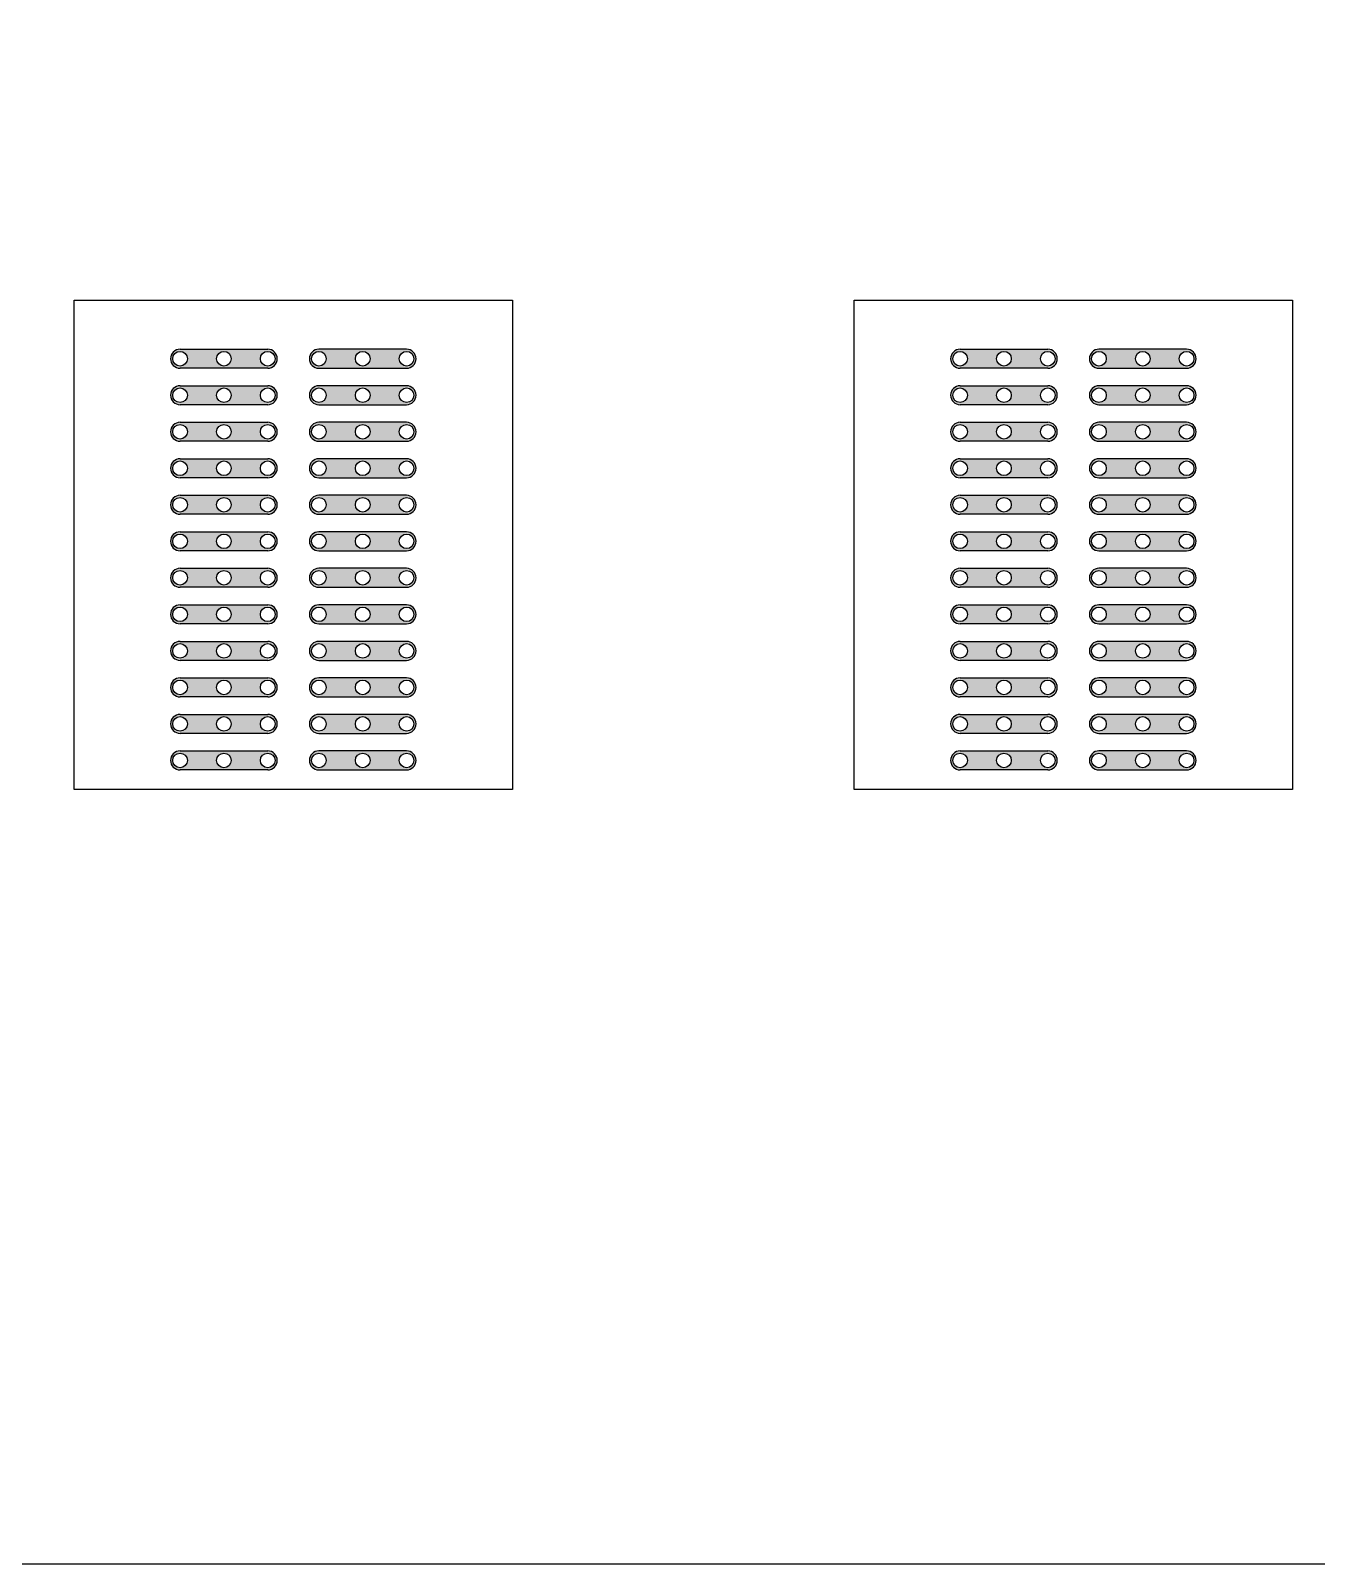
# Model space of a CAD drawing. Header units: millimetres. Extents: x -212 to 952, y -78 to 872.
# Drawn here: x -77 to 10.9, y 662.3 to 767.3 of the extents above; entities that cross this region are included whole.
import ezdxf

# ---------------------------------------------------------------- set-up
doc = ezdxf.new("R2010")
doc.units = ezdxf.units.MM
doc.layers.add('PCB_2', color=6, linetype='Continuous', lineweight=25)

msp = doc.modelspace()

# ---------------------------------------------------------------- hatches: boundary and pattern name
at = {"layer": 'PCB_2'}
h = msp.add_hatch(color=256, dxfattribs=at)
h.set_gradient(color1=(255, 0, 0), color2=(255, 0, 0))
edge = h.paths.add_edge_path()
edge.add_arc((-66.811, 744.831), 0.5, 0, 360)
edge = h.paths.add_edge_path()
edge.add_arc((-63.811, 744.831), 0.5, 0, 360)
edge = h.paths.add_edge_path()
edge.add_arc((-60.811, 744.831), 0.5, 0, 360)
edge = h.paths.add_edge_path()
edge.add_line((-60.811, 744.181), (-66.811, 744.181))
edge.add_arc((-66.811, 744.831), 0.65, 90, 270, ccw=False)
edge.add_line((-66.811, 745.481), (-60.811, 745.481))
edge.add_arc((-60.811, 744.831), 0.65, -90, 90, ccw=False)
h = msp.add_hatch(color=256, dxfattribs=at)
h.set_gradient(color1=(255, 0, 0), color2=(255, 0, 0))
edge = h.paths.add_edge_path()
edge.add_arc((-51.311, 744.831), 0.5, 0, 360)
edge = h.paths.add_edge_path()
edge.add_arc((-54.311, 744.831), 0.5, 0, 360)
edge = h.paths.add_edge_path()
edge.add_arc((-57.311, 744.831), 0.5, 0, 360)
edge = h.paths.add_edge_path()
edge.add_line((-57.311, 744.181), (-51.311, 744.181))
edge.add_arc((-51.311, 744.831), 0.65, 270, 450)
edge.add_line((-51.311, 745.481), (-57.311, 745.481))
edge.add_arc((-57.311, 744.831), 0.65, 90, 270)
h = msp.add_hatch(color=256, dxfattribs=at)
h.set_gradient(color1=(255, 0, 0), color2=(255, 0, 0))
edge = h.paths.add_edge_path()
edge.add_arc((-13.43, 744.831), 0.5, 0, 360)
edge = h.paths.add_edge_path()
edge.add_arc((-10.43, 744.831), 0.5, 0, 360)
edge = h.paths.add_edge_path()
edge.add_arc((-7.43, 744.831), 0.5, 0, 360)
edge = h.paths.add_edge_path()
edge.add_line((-7.43, 744.181), (-13.43, 744.181))
edge.add_arc((-13.43, 744.831), 0.65, 90, 270, ccw=False)
edge.add_line((-13.43, 745.481), (-7.43, 745.481))
edge.add_arc((-7.43, 744.831), 0.65, -90, 90, ccw=False)
h = msp.add_hatch(color=256, dxfattribs=at)
h.set_gradient(color1=(255, 0, 0), color2=(255, 0, 0))
edge = h.paths.add_edge_path()
edge.add_arc((2.07, 744.831), 0.5, 0, 360)
edge = h.paths.add_edge_path()
edge.add_arc((-0.93, 744.831), 0.5, 0, 360)
edge = h.paths.add_edge_path()
edge.add_arc((-3.93, 744.831), 0.5, 0, 360)
edge = h.paths.add_edge_path()
edge.add_line((-3.93, 744.181), (2.07, 744.181))
edge.add_arc((2.07, 744.831), 0.65, 270, 450)
edge.add_line((2.07, 745.481), (-3.93, 745.481))
edge.add_arc((-3.93, 744.831), 0.65, 90, 270)
h = msp.add_hatch(color=256, dxfattribs=at)
h.set_gradient(color1=(255, 0, 0), color2=(255, 0, 0))
edge = h.paths.add_edge_path()
edge.add_arc((-66.811, 742.331), 0.5, 0, 360)
edge = h.paths.add_edge_path()
edge.add_arc((-63.811, 742.331), 0.5, 0, 360)
edge = h.paths.add_edge_path()
edge.add_arc((-60.811, 742.331), 0.5, 0, 360)
edge = h.paths.add_edge_path()
edge.add_line((-60.811, 741.681), (-66.811, 741.681))
edge.add_arc((-66.811, 742.331), 0.65, 90, 270, ccw=False)
edge.add_line((-66.811, 742.981), (-60.811, 742.981))
edge.add_arc((-60.811, 742.331), 0.65, -90, 90, ccw=False)
h = msp.add_hatch(color=256, dxfattribs=at)
h.set_gradient(color1=(255, 0, 0), color2=(255, 0, 0))
edge = h.paths.add_edge_path()
edge.add_arc((-51.311, 742.331), 0.5, 0, 360)
edge = h.paths.add_edge_path()
edge.add_arc((-54.311, 742.331), 0.5, 0, 360)
edge = h.paths.add_edge_path()
edge.add_arc((-57.311, 742.331), 0.5, 0, 360)
edge = h.paths.add_edge_path()
edge.add_line((-57.311, 741.681), (-51.311, 741.681))
edge.add_arc((-51.311, 742.331), 0.65, 270, 450)
edge.add_line((-51.311, 742.981), (-57.311, 742.981))
edge.add_arc((-57.311, 742.331), 0.65, 90, 270)
h = msp.add_hatch(color=256, dxfattribs=at)
h.set_gradient(color1=(255, 0, 0), color2=(255, 0, 0))
edge = h.paths.add_edge_path()
edge.add_arc((-13.43, 742.331), 0.5, 0, 360)
edge = h.paths.add_edge_path()
edge.add_arc((-10.43, 742.331), 0.5, 0, 360)
edge = h.paths.add_edge_path()
edge.add_arc((-7.43, 742.331), 0.5, 0, 360)
edge = h.paths.add_edge_path()
edge.add_line((-7.43, 741.681), (-13.43, 741.681))
edge.add_arc((-13.43, 742.331), 0.65, 90, 270, ccw=False)
edge.add_line((-13.43, 742.981), (-7.43, 742.981))
edge.add_arc((-7.43, 742.331), 0.65, -90, 90, ccw=False)
h = msp.add_hatch(color=256, dxfattribs=at)
h.set_gradient(color1=(255, 0, 0), color2=(255, 0, 0))
edge = h.paths.add_edge_path()
edge.add_arc((2.07, 742.331), 0.5, 0, 360)
edge = h.paths.add_edge_path()
edge.add_arc((-0.93, 742.331), 0.5, 0, 360)
edge = h.paths.add_edge_path()
edge.add_arc((-3.93, 742.331), 0.5, 0, 360)
edge = h.paths.add_edge_path()
edge.add_line((-3.93, 741.681), (2.07, 741.681))
edge.add_arc((2.07, 742.331), 0.65, 270, 450)
edge.add_line((2.07, 742.981), (-3.93, 742.981))
edge.add_arc((-3.93, 742.331), 0.65, 90, 270)
h = msp.add_hatch(color=256, dxfattribs=at)
h.set_gradient(color1=(255, 0, 0), color2=(255, 0, 0))
edge = h.paths.add_edge_path()
edge.add_arc((-66.811, 739.831), 0.5, 0, 360)
edge = h.paths.add_edge_path()
edge.add_arc((-63.811, 739.831), 0.5, 0, 360)
edge = h.paths.add_edge_path()
edge.add_arc((-60.811, 739.831), 0.5, 0, 360)
edge = h.paths.add_edge_path()
edge.add_line((-60.811, 739.181), (-66.811, 739.181))
edge.add_arc((-66.811, 739.831), 0.65, 90, 270, ccw=False)
edge.add_line((-66.811, 740.481), (-60.811, 740.481))
edge.add_arc((-60.811, 739.831), 0.65, -90, 90, ccw=False)
h = msp.add_hatch(color=256, dxfattribs=at)
h.set_gradient(color1=(255, 0, 0), color2=(255, 0, 0))
edge = h.paths.add_edge_path()
edge.add_arc((-51.311, 739.831), 0.5, 0, 360)
edge = h.paths.add_edge_path()
edge.add_arc((-54.311, 739.831), 0.5, 0, 360)
edge = h.paths.add_edge_path()
edge.add_arc((-57.311, 739.831), 0.5, 0, 360)
edge = h.paths.add_edge_path()
edge.add_line((-57.311, 739.181), (-51.311, 739.181))
edge.add_arc((-51.311, 739.831), 0.65, 270, 450)
edge.add_line((-51.311, 740.481), (-57.311, 740.481))
edge.add_arc((-57.311, 739.831), 0.65, 90, 270)
h = msp.add_hatch(color=256, dxfattribs=at)
h.set_gradient(color1=(255, 0, 0), color2=(255, 0, 0))
edge = h.paths.add_edge_path()
edge.add_arc((-13.43, 739.831), 0.5, 0, 360)
edge = h.paths.add_edge_path()
edge.add_arc((-10.43, 739.831), 0.5, 0, 360)
edge = h.paths.add_edge_path()
edge.add_arc((-7.43, 739.831), 0.5, 0, 360)
edge = h.paths.add_edge_path()
edge.add_line((-7.43, 739.181), (-13.43, 739.181))
edge.add_arc((-13.43, 739.831), 0.65, 90, 270, ccw=False)
edge.add_line((-13.43, 740.481), (-7.43, 740.481))
edge.add_arc((-7.43, 739.831), 0.65, -90, 90, ccw=False)
h = msp.add_hatch(color=256, dxfattribs=at)
h.set_gradient(color1=(255, 0, 0), color2=(255, 0, 0))
edge = h.paths.add_edge_path()
edge.add_arc((2.07, 739.831), 0.5, 0, 360)
edge = h.paths.add_edge_path()
edge.add_arc((-0.93, 739.831), 0.5, 0, 360)
edge = h.paths.add_edge_path()
edge.add_arc((-3.93, 739.831), 0.5, 0, 360)
edge = h.paths.add_edge_path()
edge.add_line((-3.93, 739.181), (2.07, 739.181))
edge.add_arc((2.07, 739.831), 0.65, 270, 450)
edge.add_line((2.07, 740.481), (-3.93, 740.481))
edge.add_arc((-3.93, 739.831), 0.65, 90, 270)
h = msp.add_hatch(color=256, dxfattribs=at)
h.set_gradient(color1=(255, 0, 0), color2=(255, 0, 0))
edge = h.paths.add_edge_path()
edge.add_arc((-66.811, 737.331), 0.5, 0, 360)
edge = h.paths.add_edge_path()
edge.add_arc((-63.811, 737.331), 0.5, 0, 360)
edge = h.paths.add_edge_path()
edge.add_arc((-60.811, 737.331), 0.5, 0, 360)
edge = h.paths.add_edge_path()
edge.add_line((-60.811, 736.681), (-66.811, 736.681))
edge.add_arc((-66.811, 737.331), 0.65, 90, 270, ccw=False)
edge.add_line((-66.811, 737.981), (-60.811, 737.981))
edge.add_arc((-60.811, 737.331), 0.65, -90, 90, ccw=False)
h = msp.add_hatch(color=256, dxfattribs=at)
h.set_gradient(color1=(255, 0, 0), color2=(255, 0, 0))
edge = h.paths.add_edge_path()
edge.add_arc((-51.311, 737.331), 0.5, 0, 360)
edge = h.paths.add_edge_path()
edge.add_arc((-54.311, 737.331), 0.5, 0, 360)
edge = h.paths.add_edge_path()
edge.add_arc((-57.311, 737.331), 0.5, 0, 360)
edge = h.paths.add_edge_path()
edge.add_line((-57.311, 736.681), (-51.311, 736.681))
edge.add_arc((-51.311, 737.331), 0.65, 270, 450)
edge.add_line((-51.311, 737.981), (-57.311, 737.981))
edge.add_arc((-57.311, 737.331), 0.65, 90, 270)
h = msp.add_hatch(color=256, dxfattribs=at)
h.set_gradient(color1=(255, 0, 0), color2=(255, 0, 0))
edge = h.paths.add_edge_path()
edge.add_arc((-13.43, 737.331), 0.5, 0, 360)
edge = h.paths.add_edge_path()
edge.add_arc((-10.43, 737.331), 0.5, 0, 360)
edge = h.paths.add_edge_path()
edge.add_arc((-7.43, 737.331), 0.5, 0, 360)
edge = h.paths.add_edge_path()
edge.add_line((-7.43, 736.681), (-13.43, 736.681))
edge.add_arc((-13.43, 737.331), 0.65, 90, 270, ccw=False)
edge.add_line((-13.43, 737.981), (-7.43, 737.981))
edge.add_arc((-7.43, 737.331), 0.65, -90, 90, ccw=False)
h = msp.add_hatch(color=256, dxfattribs=at)
h.set_gradient(color1=(255, 0, 0), color2=(255, 0, 0))
edge = h.paths.add_edge_path()
edge.add_arc((2.07, 737.331), 0.5, 0, 360)
edge = h.paths.add_edge_path()
edge.add_arc((-0.93, 737.331), 0.5, 0, 360)
edge = h.paths.add_edge_path()
edge.add_arc((-3.93, 737.331), 0.5, 0, 360)
edge = h.paths.add_edge_path()
edge.add_line((-3.93, 736.681), (2.07, 736.681))
edge.add_arc((2.07, 737.331), 0.65, 270, 450)
edge.add_line((2.07, 737.981), (-3.93, 737.981))
edge.add_arc((-3.93, 737.331), 0.65, 90, 270)
h = msp.add_hatch(color=256, dxfattribs=at)
h.set_gradient(color1=(255, 0, 0), color2=(255, 0, 0))
edge = h.paths.add_edge_path()
edge.add_arc((-66.811, 734.831), 0.5, 0, 360)
edge = h.paths.add_edge_path()
edge.add_arc((-63.811, 734.831), 0.5, 0, 360)
edge = h.paths.add_edge_path()
edge.add_arc((-60.811, 734.831), 0.5, 0, 360)
edge = h.paths.add_edge_path()
edge.add_line((-60.811, 734.181), (-66.811, 734.181))
edge.add_arc((-66.811, 734.831), 0.65, 90, 270, ccw=False)
edge.add_line((-66.811, 735.481), (-60.811, 735.481))
edge.add_arc((-60.811, 734.831), 0.65, -90, 90, ccw=False)
h = msp.add_hatch(color=256, dxfattribs=at)
h.set_gradient(color1=(255, 0, 0), color2=(255, 0, 0))
edge = h.paths.add_edge_path()
edge.add_arc((-51.311, 734.831), 0.5, 0, 360)
edge = h.paths.add_edge_path()
edge.add_arc((-54.311, 734.831), 0.5, 0, 360)
edge = h.paths.add_edge_path()
edge.add_arc((-57.311, 734.831), 0.5, 0, 360)
edge = h.paths.add_edge_path()
edge.add_line((-57.311, 734.181), (-51.311, 734.181))
edge.add_arc((-51.311, 734.831), 0.65, 270, 450)
edge.add_line((-51.311, 735.481), (-57.311, 735.481))
edge.add_arc((-57.311, 734.831), 0.65, 90, 270)
h = msp.add_hatch(color=256, dxfattribs=at)
h.set_gradient(color1=(255, 0, 0), color2=(255, 0, 0))
edge = h.paths.add_edge_path()
edge.add_arc((-13.43, 734.831), 0.5, 0, 360)
edge = h.paths.add_edge_path()
edge.add_arc((-10.43, 734.831), 0.5, 0, 360)
edge = h.paths.add_edge_path()
edge.add_arc((-7.43, 734.831), 0.5, 0, 360)
edge = h.paths.add_edge_path()
edge.add_line((-7.43, 734.181), (-13.43, 734.181))
edge.add_arc((-13.43, 734.831), 0.65, 90, 270, ccw=False)
edge.add_line((-13.43, 735.481), (-7.43, 735.481))
edge.add_arc((-7.43, 734.831), 0.65, -90, 90, ccw=False)
h = msp.add_hatch(color=256, dxfattribs=at)
h.set_gradient(color1=(255, 0, 0), color2=(255, 0, 0))
edge = h.paths.add_edge_path()
edge.add_arc((2.07, 734.831), 0.5, 0, 360)
edge = h.paths.add_edge_path()
edge.add_arc((-0.93, 734.831), 0.5, 0, 360)
edge = h.paths.add_edge_path()
edge.add_arc((-3.93, 734.831), 0.5, 0, 360)
edge = h.paths.add_edge_path()
edge.add_line((-3.93, 734.181), (2.07, 734.181))
edge.add_arc((2.07, 734.831), 0.65, 270, 450)
edge.add_line((2.07, 735.481), (-3.93, 735.481))
edge.add_arc((-3.93, 734.831), 0.65, 90, 270)
h = msp.add_hatch(color=256, dxfattribs=at)
h.set_gradient(color1=(255, 0, 0), color2=(255, 0, 0))
edge = h.paths.add_edge_path()
edge.add_arc((-66.811, 732.331), 0.5, 0, 360)
edge = h.paths.add_edge_path()
edge.add_arc((-63.811, 732.331), 0.5, 0, 360)
edge = h.paths.add_edge_path()
edge.add_arc((-60.811, 732.331), 0.5, 0, 360)
edge = h.paths.add_edge_path()
edge.add_line((-60.811, 731.681), (-66.811, 731.681))
edge.add_arc((-66.811, 732.331), 0.65, 90, 270, ccw=False)
edge.add_line((-66.811, 732.981), (-60.811, 732.981))
edge.add_arc((-60.811, 732.331), 0.65, -90, 90, ccw=False)
h = msp.add_hatch(color=256, dxfattribs=at)
h.set_gradient(color1=(255, 0, 0), color2=(255, 0, 0))
edge = h.paths.add_edge_path()
edge.add_arc((-51.311, 732.331), 0.5, 0, 360)
edge = h.paths.add_edge_path()
edge.add_arc((-54.311, 732.331), 0.5, 0, 360)
edge = h.paths.add_edge_path()
edge.add_arc((-57.311, 732.331), 0.5, 0, 360)
edge = h.paths.add_edge_path()
edge.add_line((-57.311, 731.681), (-51.311, 731.681))
edge.add_arc((-51.311, 732.331), 0.65, 270, 450)
edge.add_line((-51.311, 732.981), (-57.311, 732.981))
edge.add_arc((-57.311, 732.331), 0.65, 90, 270)
h = msp.add_hatch(color=256, dxfattribs=at)
h.set_gradient(color1=(255, 0, 0), color2=(255, 0, 0))
edge = h.paths.add_edge_path()
edge.add_arc((-13.43, 732.331), 0.5, 0, 360)
edge = h.paths.add_edge_path()
edge.add_arc((-10.43, 732.331), 0.5, 0, 360)
edge = h.paths.add_edge_path()
edge.add_arc((-7.43, 732.331), 0.5, 0, 360)
edge = h.paths.add_edge_path()
edge.add_line((-7.43, 731.681), (-13.43, 731.681))
edge.add_arc((-13.43, 732.331), 0.65, 90, 270, ccw=False)
edge.add_line((-13.43, 732.981), (-7.43, 732.981))
edge.add_arc((-7.43, 732.331), 0.65, -90, 90, ccw=False)
h = msp.add_hatch(color=256, dxfattribs=at)
h.set_gradient(color1=(255, 0, 0), color2=(255, 0, 0))
edge = h.paths.add_edge_path()
edge.add_arc((2.07, 732.331), 0.5, 0, 360)
edge = h.paths.add_edge_path()
edge.add_arc((-0.93, 732.331), 0.5, 0, 360)
edge = h.paths.add_edge_path()
edge.add_arc((-3.93, 732.331), 0.5, 0, 360)
edge = h.paths.add_edge_path()
edge.add_line((-3.93, 731.681), (2.07, 731.681))
edge.add_arc((2.07, 732.331), 0.65, 270, 450)
edge.add_line((2.07, 732.981), (-3.93, 732.981))
edge.add_arc((-3.93, 732.331), 0.65, 90, 270)
h = msp.add_hatch(color=256, dxfattribs=at)
h.set_gradient(color1=(255, 0, 0), color2=(255, 0, 0))
edge = h.paths.add_edge_path()
edge.add_arc((-66.811, 729.831), 0.5, 0, 360)
edge = h.paths.add_edge_path()
edge.add_arc((-63.811, 729.831), 0.5, 0, 360)
edge = h.paths.add_edge_path()
edge.add_arc((-60.811, 729.831), 0.5, 0, 360)
edge = h.paths.add_edge_path()
edge.add_line((-60.811, 729.181), (-66.811, 729.181))
edge.add_arc((-66.811, 729.831), 0.65, 90, 270, ccw=False)
edge.add_line((-66.811, 730.481), (-60.811, 730.481))
edge.add_arc((-60.811, 729.831), 0.65, -90, 90, ccw=False)
h = msp.add_hatch(color=256, dxfattribs=at)
h.set_gradient(color1=(255, 0, 0), color2=(255, 0, 0))
edge = h.paths.add_edge_path()
edge.add_arc((-51.311, 729.831), 0.5, 0, 360)
edge = h.paths.add_edge_path()
edge.add_arc((-54.311, 729.831), 0.5, 0, 360)
edge = h.paths.add_edge_path()
edge.add_arc((-57.311, 729.831), 0.5, 0, 360)
edge = h.paths.add_edge_path()
edge.add_line((-57.311, 729.181), (-51.311, 729.181))
edge.add_arc((-51.311, 729.831), 0.65, 270, 450)
edge.add_line((-51.311, 730.481), (-57.311, 730.481))
edge.add_arc((-57.311, 729.831), 0.65, 90, 270)
h = msp.add_hatch(color=256, dxfattribs=at)
h.set_gradient(color1=(255, 0, 0), color2=(255, 0, 0))
edge = h.paths.add_edge_path()
edge.add_arc((-13.43, 729.831), 0.5, 0, 360)
edge = h.paths.add_edge_path()
edge.add_arc((-10.43, 729.831), 0.5, 0, 360)
edge = h.paths.add_edge_path()
edge.add_arc((-7.43, 729.831), 0.5, 0, 360)
edge = h.paths.add_edge_path()
edge.add_line((-7.43, 729.181), (-13.43, 729.181))
edge.add_arc((-13.43, 729.831), 0.65, 90, 270, ccw=False)
edge.add_line((-13.43, 730.481), (-7.43, 730.481))
edge.add_arc((-7.43, 729.831), 0.65, -90, 90, ccw=False)
h = msp.add_hatch(color=256, dxfattribs=at)
h.set_gradient(color1=(255, 0, 0), color2=(255, 0, 0))
edge = h.paths.add_edge_path()
edge.add_arc((2.07, 729.831), 0.5, 0, 360)
edge = h.paths.add_edge_path()
edge.add_arc((-0.93, 729.831), 0.5, 0, 360)
edge = h.paths.add_edge_path()
edge.add_arc((-3.93, 729.831), 0.5, 0, 360)
edge = h.paths.add_edge_path()
edge.add_line((-3.93, 729.181), (2.07, 729.181))
edge.add_arc((2.07, 729.831), 0.65, 270, 450)
edge.add_line((2.07, 730.481), (-3.93, 730.481))
edge.add_arc((-3.93, 729.831), 0.65, 90, 270)
h = msp.add_hatch(color=256, dxfattribs=at)
h.set_gradient(color1=(255, 0, 0), color2=(255, 0, 0))
edge = h.paths.add_edge_path()
edge.add_arc((-66.811, 727.331), 0.5, 0, 360)
edge = h.paths.add_edge_path()
edge.add_arc((-63.811, 727.331), 0.5, 0, 360)
edge = h.paths.add_edge_path()
edge.add_arc((-60.811, 727.331), 0.5, 0, 360)
edge = h.paths.add_edge_path()
edge.add_line((-60.811, 726.681), (-66.811, 726.681))
edge.add_arc((-66.811, 727.331), 0.65, 90, 270, ccw=False)
edge.add_line((-66.811, 727.981), (-60.811, 727.981))
edge.add_arc((-60.811, 727.331), 0.65, -90, 90, ccw=False)
h = msp.add_hatch(color=256, dxfattribs=at)
h.set_gradient(color1=(255, 0, 0), color2=(255, 0, 0))
edge = h.paths.add_edge_path()
edge.add_arc((-51.311, 727.331), 0.5, 0, 360)
edge = h.paths.add_edge_path()
edge.add_arc((-54.311, 727.331), 0.5, 0, 360)
edge = h.paths.add_edge_path()
edge.add_arc((-57.311, 727.331), 0.5, 0, 360)
edge = h.paths.add_edge_path()
edge.add_line((-57.311, 726.681), (-51.311, 726.681))
edge.add_arc((-51.311, 727.331), 0.65, 270, 450)
edge.add_line((-51.311, 727.981), (-57.311, 727.981))
edge.add_arc((-57.311, 727.331), 0.65, 90, 270)
h = msp.add_hatch(color=256, dxfattribs=at)
h.set_gradient(color1=(255, 0, 0), color2=(255, 0, 0))
edge = h.paths.add_edge_path()
edge.add_arc((-13.43, 727.331), 0.5, 0, 360)
edge = h.paths.add_edge_path()
edge.add_arc((-10.43, 727.331), 0.5, 0, 360)
edge = h.paths.add_edge_path()
edge.add_arc((-7.43, 727.331), 0.5, 0, 360)
edge = h.paths.add_edge_path()
edge.add_line((-7.43, 726.681), (-13.43, 726.681))
edge.add_arc((-13.43, 727.331), 0.65, 90, 270, ccw=False)
edge.add_line((-13.43, 727.981), (-7.43, 727.981))
edge.add_arc((-7.43, 727.331), 0.65, -90, 90, ccw=False)
h = msp.add_hatch(color=256, dxfattribs=at)
h.set_gradient(color1=(255, 0, 0), color2=(255, 0, 0))
edge = h.paths.add_edge_path()
edge.add_arc((2.07, 727.331), 0.5, 0, 360)
edge = h.paths.add_edge_path()
edge.add_arc((-0.93, 727.331), 0.5, 0, 360)
edge = h.paths.add_edge_path()
edge.add_arc((-3.93, 727.331), 0.5, 0, 360)
edge = h.paths.add_edge_path()
edge.add_line((-3.93, 726.681), (2.07, 726.681))
edge.add_arc((2.07, 727.331), 0.65, 270, 450)
edge.add_line((2.07, 727.981), (-3.93, 727.981))
edge.add_arc((-3.93, 727.331), 0.65, 90, 270)
h = msp.add_hatch(color=256, dxfattribs=at)
h.set_gradient(color1=(255, 0, 0), color2=(255, 0, 0))
edge = h.paths.add_edge_path()
edge.add_arc((-66.811, 724.831), 0.5, 0, 360)
edge = h.paths.add_edge_path()
edge.add_arc((-63.811, 724.831), 0.5, 0, 360)
edge = h.paths.add_edge_path()
edge.add_arc((-60.811, 724.831), 0.5, 0, 360)
edge = h.paths.add_edge_path()
edge.add_line((-60.811, 724.181), (-66.811, 724.181))
edge.add_arc((-66.811, 724.831), 0.65, 90, 270, ccw=False)
edge.add_line((-66.811, 725.481), (-60.811, 725.481))
edge.add_arc((-60.811, 724.831), 0.65, -90, 90, ccw=False)
h = msp.add_hatch(color=256, dxfattribs=at)
h.set_gradient(color1=(255, 0, 0), color2=(255, 0, 0))
edge = h.paths.add_edge_path()
edge.add_arc((-51.311, 724.831), 0.5, 0, 360)
edge = h.paths.add_edge_path()
edge.add_arc((-54.311, 724.831), 0.5, 0, 360)
edge = h.paths.add_edge_path()
edge.add_arc((-57.311, 724.831), 0.5, 0, 360)
edge = h.paths.add_edge_path()
edge.add_line((-57.311, 724.181), (-51.311, 724.181))
edge.add_arc((-51.311, 724.831), 0.65, 270, 450)
edge.add_line((-51.311, 725.481), (-57.311, 725.481))
edge.add_arc((-57.311, 724.831), 0.65, 90, 270)
h = msp.add_hatch(color=256, dxfattribs=at)
h.set_gradient(color1=(255, 0, 0), color2=(255, 0, 0))
edge = h.paths.add_edge_path()
edge.add_arc((-13.43, 724.831), 0.5, 0, 360)
edge = h.paths.add_edge_path()
edge.add_arc((-10.43, 724.831), 0.5, 0, 360)
edge = h.paths.add_edge_path()
edge.add_arc((-7.43, 724.831), 0.5, 0, 360)
edge = h.paths.add_edge_path()
edge.add_line((-7.43, 724.181), (-13.43, 724.181))
edge.add_arc((-13.43, 724.831), 0.65, 90, 270, ccw=False)
edge.add_line((-13.43, 725.481), (-7.43, 725.481))
edge.add_arc((-7.43, 724.831), 0.65, -90, 90, ccw=False)
h = msp.add_hatch(color=256, dxfattribs=at)
h.set_gradient(color1=(255, 0, 0), color2=(255, 0, 0))
edge = h.paths.add_edge_path()
edge.add_arc((2.07, 724.831), 0.5, 0, 360)
edge = h.paths.add_edge_path()
edge.add_arc((-0.93, 724.831), 0.5, 0, 360)
edge = h.paths.add_edge_path()
edge.add_arc((-3.93, 724.831), 0.5, 0, 360)
edge = h.paths.add_edge_path()
edge.add_line((-3.93, 724.181), (2.07, 724.181))
edge.add_arc((2.07, 724.831), 0.65, 270, 450)
edge.add_line((2.07, 725.481), (-3.93, 725.481))
edge.add_arc((-3.93, 724.831), 0.65, 90, 270)
h = msp.add_hatch(color=256, dxfattribs=at)
h.set_gradient(color1=(255, 0, 0), color2=(255, 0, 0))
edge = h.paths.add_edge_path()
edge.add_arc((-66.811, 722.331), 0.5, 0, 360)
edge = h.paths.add_edge_path()
edge.add_arc((-63.811, 722.331), 0.5, 0, 360)
edge = h.paths.add_edge_path()
edge.add_arc((-60.811, 722.331), 0.5, 0, 360)
edge = h.paths.add_edge_path()
edge.add_line((-60.811, 721.681), (-66.811, 721.681))
edge.add_arc((-66.811, 722.331), 0.65, 90, 270, ccw=False)
edge.add_line((-66.811, 722.981), (-60.811, 722.981))
edge.add_arc((-60.811, 722.331), 0.65, -90, 90, ccw=False)
h = msp.add_hatch(color=256, dxfattribs=at)
h.set_gradient(color1=(255, 0, 0), color2=(255, 0, 0))
edge = h.paths.add_edge_path()
edge.add_arc((-51.311, 722.331), 0.5, 0, 360)
edge = h.paths.add_edge_path()
edge.add_arc((-54.311, 722.331), 0.5, 0, 360)
edge = h.paths.add_edge_path()
edge.add_arc((-57.311, 722.331), 0.5, 0, 360)
edge = h.paths.add_edge_path()
edge.add_line((-57.311, 721.681), (-51.311, 721.681))
edge.add_arc((-51.311, 722.331), 0.65, 270, 450)
edge.add_line((-51.311, 722.981), (-57.311, 722.981))
edge.add_arc((-57.311, 722.331), 0.65, 90, 270)
h = msp.add_hatch(color=256, dxfattribs=at)
h.set_gradient(color1=(255, 0, 0), color2=(255, 0, 0))
edge = h.paths.add_edge_path()
edge.add_arc((-13.43, 722.331), 0.5, 0, 360)
edge = h.paths.add_edge_path()
edge.add_arc((-10.43, 722.331), 0.5, 0, 360)
edge = h.paths.add_edge_path()
edge.add_arc((-7.43, 722.331), 0.5, 0, 360)
edge = h.paths.add_edge_path()
edge.add_line((-7.43, 721.681), (-13.43, 721.681))
edge.add_arc((-13.43, 722.331), 0.65, 90, 270, ccw=False)
edge.add_line((-13.43, 722.981), (-7.43, 722.981))
edge.add_arc((-7.43, 722.331), 0.65, -90, 90, ccw=False)
h = msp.add_hatch(color=256, dxfattribs=at)
h.set_gradient(color1=(255, 0, 0), color2=(255, 0, 0))
edge = h.paths.add_edge_path()
edge.add_arc((2.07, 722.331), 0.5, 0, 360)
edge = h.paths.add_edge_path()
edge.add_arc((-0.93, 722.331), 0.5, 0, 360)
edge = h.paths.add_edge_path()
edge.add_arc((-3.93, 722.331), 0.5, 0, 360)
edge = h.paths.add_edge_path()
edge.add_line((-3.93, 721.681), (2.07, 721.681))
edge.add_arc((2.07, 722.331), 0.65, 270, 450)
edge.add_line((2.07, 722.981), (-3.93, 722.981))
edge.add_arc((-3.93, 722.331), 0.65, 90, 270)
h = msp.add_hatch(color=256, dxfattribs=at)
h.set_gradient(color1=(255, 0, 0), color2=(255, 0, 0))
edge = h.paths.add_edge_path()
edge.add_arc((-66.811, 719.831), 0.5, 0, 360)
edge = h.paths.add_edge_path()
edge.add_arc((-63.811, 719.831), 0.5, 0, 360)
edge = h.paths.add_edge_path()
edge.add_arc((-60.811, 719.831), 0.5, 0, 360)
edge = h.paths.add_edge_path()
edge.add_line((-60.811, 719.181), (-66.811, 719.181))
edge.add_arc((-66.811, 719.831), 0.65, 90, 270, ccw=False)
edge.add_line((-66.811, 720.481), (-60.811, 720.481))
edge.add_arc((-60.811, 719.831), 0.65, -90, 90, ccw=False)
h = msp.add_hatch(color=256, dxfattribs=at)
h.set_gradient(color1=(255, 0, 0), color2=(255, 0, 0))
edge = h.paths.add_edge_path()
edge.add_arc((-51.311, 719.831), 0.5, 0, 360)
edge = h.paths.add_edge_path()
edge.add_arc((-54.311, 719.831), 0.5, 0, 360)
edge = h.paths.add_edge_path()
edge.add_arc((-57.311, 719.831), 0.5, 0, 360)
edge = h.paths.add_edge_path()
edge.add_line((-57.311, 719.181), (-51.311, 719.181))
edge.add_arc((-51.311, 719.831), 0.65, 270, 450)
edge.add_line((-51.311, 720.481), (-57.311, 720.481))
edge.add_arc((-57.311, 719.831), 0.65, 90, 270)
h = msp.add_hatch(color=256, dxfattribs=at)
h.set_gradient(color1=(255, 0, 0), color2=(255, 0, 0))
edge = h.paths.add_edge_path()
edge.add_arc((-13.43, 719.831), 0.5, 0, 360)
edge = h.paths.add_edge_path()
edge.add_arc((-10.43, 719.831), 0.5, 0, 360)
edge = h.paths.add_edge_path()
edge.add_arc((-7.43, 719.831), 0.5, 0, 360)
edge = h.paths.add_edge_path()
edge.add_line((-7.43, 719.181), (-13.43, 719.181))
edge.add_arc((-13.43, 719.831), 0.65, 90, 270, ccw=False)
edge.add_line((-13.43, 720.481), (-7.43, 720.481))
edge.add_arc((-7.43, 719.831), 0.65, -90, 90, ccw=False)
h = msp.add_hatch(color=256, dxfattribs=at)
h.set_gradient(color1=(255, 0, 0), color2=(255, 0, 0))
edge = h.paths.add_edge_path()
edge.add_arc((2.07, 719.831), 0.5, 0, 360)
edge = h.paths.add_edge_path()
edge.add_arc((-0.93, 719.831), 0.5, 0, 360)
edge = h.paths.add_edge_path()
edge.add_arc((-3.93, 719.831), 0.5, 0, 360)
edge = h.paths.add_edge_path()
edge.add_line((-3.93, 719.181), (2.07, 719.181))
edge.add_arc((2.07, 719.831), 0.65, 270, 450)
edge.add_line((2.07, 720.481), (-3.93, 720.481))
edge.add_arc((-3.93, 719.831), 0.65, 90, 270)
h = msp.add_hatch(color=256, dxfattribs=at)
h.set_gradient(color1=(255, 0, 0), color2=(255, 0, 0))
edge = h.paths.add_edge_path()
edge.add_arc((-66.811, 717.331), 0.5, 0, 360)
edge = h.paths.add_edge_path()
edge.add_arc((-63.811, 717.331), 0.5, 0, 360)
edge = h.paths.add_edge_path()
edge.add_arc((-60.811, 717.331), 0.5, 0, 360)
edge = h.paths.add_edge_path()
edge.add_line((-60.811, 716.681), (-66.811, 716.681))
edge.add_arc((-66.811, 717.331), 0.65, 90, 270, ccw=False)
edge.add_line((-66.811, 717.981), (-60.811, 717.981))
edge.add_arc((-60.811, 717.331), 0.65, -90, 90, ccw=False)
h = msp.add_hatch(color=256, dxfattribs=at)
h.set_gradient(color1=(255, 0, 0), color2=(255, 0, 0))
edge = h.paths.add_edge_path()
edge.add_arc((-51.311, 717.331), 0.5, 0, 360)
edge = h.paths.add_edge_path()
edge.add_arc((-54.311, 717.331), 0.5, 0, 360)
edge = h.paths.add_edge_path()
edge.add_arc((-57.311, 717.331), 0.5, 0, 360)
edge = h.paths.add_edge_path()
edge.add_line((-57.311, 716.681), (-51.311, 716.681))
edge.add_arc((-51.311, 717.331), 0.65, 270, 450)
edge.add_line((-51.311, 717.981), (-57.311, 717.981))
edge.add_arc((-57.311, 717.331), 0.65, 90, 270)
h = msp.add_hatch(color=256, dxfattribs=at)
h.set_gradient(color1=(255, 0, 0), color2=(255, 0, 0))
edge = h.paths.add_edge_path()
edge.add_arc((-13.43, 717.331), 0.5, 0, 360)
edge = h.paths.add_edge_path()
edge.add_arc((-10.43, 717.331), 0.5, 0, 360)
edge = h.paths.add_edge_path()
edge.add_arc((-7.43, 717.331), 0.5, 0, 360)
edge = h.paths.add_edge_path()
edge.add_line((-7.43, 716.681), (-13.43, 716.681))
edge.add_arc((-13.43, 717.331), 0.65, 90, 270, ccw=False)
edge.add_line((-13.43, 717.981), (-7.43, 717.981))
edge.add_arc((-7.43, 717.331), 0.65, -90, 90, ccw=False)
h = msp.add_hatch(color=256, dxfattribs=at)
h.set_gradient(color1=(255, 0, 0), color2=(255, 0, 0))
edge = h.paths.add_edge_path()
edge.add_arc((2.07, 717.331), 0.5, 0, 360)
edge = h.paths.add_edge_path()
edge.add_arc((-0.93, 717.331), 0.5, 0, 360)
edge = h.paths.add_edge_path()
edge.add_arc((-3.93, 717.331), 0.5, 0, 360)
edge = h.paths.add_edge_path()
edge.add_line((-3.93, 716.681), (2.07, 716.681))
edge.add_arc((2.07, 717.331), 0.65, 270, 450)
edge.add_line((2.07, 717.981), (-3.93, 717.981))
edge.add_arc((-3.93, 717.331), 0.65, 90, 270)

# ---------------------------------------------------------------- linework, layer by layer
msp.add_lwpolyline([(-211.658, 662.291), (-211.658, 872.291), (85.342, 872.291), (85.342, 662.291)], close=True)
for p, q in [((-66.811, 745.481), (-60.811, 745.481)), ((-51.311, 745.481), (-57.311, 745.481)), ((-13.43, 745.481), (-7.43, 745.481)), ((2.07, 745.481), (-3.93, 745.481)), ((-60.811, 744.181), (-66.811, 744.181)), ((-57.311, 744.181), (-51.311, 744.181)), ((-7.43, 744.181), (-13.43, 744.181)), ((-3.93, 744.181), (2.07, 744.181)), ((-66.811, 742.981), (-60.811, 742.981)), ((-51.311, 742.981), (-57.311, 742.981)), ((-13.43, 742.981), (-7.43, 742.981)), ((2.07, 742.981), (-3.93, 742.981)), ((-60.811, 741.681), (-66.811, 741.681)), ((-57.311, 741.681), (-51.311, 741.681)), ((-7.43, 741.681), (-13.43, 741.681)), ((-3.93, 741.681), (2.07, 741.681)), ((-66.811, 740.481), (-60.811, 740.481)), ((-51.311, 740.481), (-57.311, 740.481)), ((-13.43, 740.481), (-7.43, 740.481)), ((2.07, 740.481), (-3.93, 740.481)), ((-60.811, 739.181), (-66.811, 739.181)), ((-57.311, 739.181), (-51.311, 739.181)), ((-7.43, 739.181), (-13.43, 739.181)), ((-3.93, 739.181), (2.07, 739.181)), ((-66.811, 737.981), (-60.811, 737.981)), ((-51.311, 737.981), (-57.311, 737.981)), ((-13.43, 737.981), (-7.43, 737.981)), ((2.07, 737.981), (-3.93, 737.981)), ((-60.811, 736.681), (-66.811, 736.681)), ((-57.311, 736.681), (-51.311, 736.681)), ((-7.43, 736.681), (-13.43, 736.681)), ((-3.93, 736.681), (2.07, 736.681)), ((-66.811, 735.481), (-60.811, 735.481)), ((-51.311, 735.481), (-57.311, 735.481)), ((-13.43, 735.481), (-7.43, 735.481)), ((2.07, 735.481), (-3.93, 735.481)), ((-60.811, 734.181), (-66.811, 734.181)), ((-57.311, 734.181), (-51.311, 734.181)), ((-7.43, 734.181), (-13.43, 734.181)), ((-3.93, 734.181), (2.07, 734.181)), ((-66.811, 732.981), (-60.811, 732.981)), ((-51.311, 732.981), (-57.311, 732.981)), ((-13.43, 732.981), (-7.43, 732.981)), ((2.07, 732.981), (-3.93, 732.981)), ((-60.811, 731.681), (-66.811, 731.681)), ((-57.311, 731.681), (-51.311, 731.681)), ((-7.43, 731.681), (-13.43, 731.681)), ((-3.93, 731.681), (2.07, 731.681)), ((-66.811, 730.481), (-60.811, 730.481)), ((-51.311, 730.481), (-57.311, 730.481)), ((-13.43, 730.481), (-7.43, 730.481)), ((2.07, 730.481), (-3.93, 730.481)), ((-60.811, 729.181), (-66.811, 729.181)), ((-57.311, 729.181), (-51.311, 729.181)), ((-7.43, 729.181), (-13.43, 729.181)), ((-3.93, 729.181), (2.07, 729.181)), ((-66.811, 727.981), (-60.811, 727.981)), ((-51.311, 727.981), (-57.311, 727.981)), ((-13.43, 727.981), (-7.43, 727.981)), ((2.07, 727.981), (-3.93, 727.981)), ((-60.811, 726.681), (-66.811, 726.681)), ((-57.311, 726.681), (-51.311, 726.681)), ((-7.43, 726.681), (-13.43, 726.681)), ((-3.93, 726.681), (2.07, 726.681)), ((-66.811, 725.481), (-60.811, 725.481)), ((-51.311, 725.481), (-57.311, 725.481)), ((-13.43, 725.481), (-7.43, 725.481)), ((2.07, 725.481), (-3.93, 725.481)), ((-60.811, 724.181), (-66.811, 724.181)), ((-57.311, 724.181), (-51.311, 724.181)), ((-7.43, 724.181), (-13.43, 724.181)), ((-3.93, 724.181), (2.07, 724.181)), ((-66.811, 722.981), (-60.811, 722.981)), ((-51.311, 722.981), (-57.311, 722.981)), ((-13.43, 722.981), (-7.43, 722.981)), ((2.07, 722.981), (-3.93, 722.981)), ((-60.811, 721.681), (-66.811, 721.681)), ((-57.311, 721.681), (-51.311, 721.681)), ((-7.43, 721.681), (-13.43, 721.681)), ((-3.93, 721.681), (2.07, 721.681)), ((-66.811, 720.481), (-60.811, 720.481)), ((-51.311, 720.481), (-57.311, 720.481)), ((-13.43, 720.481), (-7.43, 720.481)), ((2.07, 720.481), (-3.93, 720.481)), ((-60.811, 719.181), (-66.811, 719.181)), ((-57.311, 719.181), (-51.311, 719.181)), ((-7.43, 719.181), (-13.43, 719.181)), ((-3.93, 719.181), (2.07, 719.181)), ((-66.811, 717.981), (-60.811, 717.981)), ((-51.311, 717.981), (-57.311, 717.981)), ((-13.43, 717.981), (-7.43, 717.981)), ((2.07, 717.981), (-3.93, 717.981)), ((-60.811, 716.681), (-66.811, 716.681)), ((-57.311, 716.681), (-51.311, 716.681)), ((-7.43, 716.681), (-13.43, 716.681)), ((-3.93, 716.681), (2.07, 716.681))]:
    msp.add_line(p, q, dxfattribs=at)
for points in [[(-74.061, 715.331), (-74.061, 748.831), (-44.061, 748.831), (-44.061, 715.331)], [(-20.68, 715.331), (-20.68, 748.831), (9.32, 748.831), (9.32, 715.331)]]:
    msp.add_lwpolyline(points, close=True, dxfattribs=at)
for centre in [(-66.811, 744.831), (-63.811, 744.831), (-60.811, 744.831), (-57.311, 744.831), (-54.311, 744.831), (-51.311, 744.831), (-13.43, 744.831), (-10.43, 744.831), (-7.43, 744.831), (-3.93, 744.831), (-0.93, 744.831), (2.07, 744.831), (-66.811, 742.331), (-63.811, 742.331), (-60.811, 742.331), (-57.311, 742.331), (-54.311, 742.331), (-51.311, 742.331), (-13.43, 742.331), (-10.43, 742.331), (-7.43, 742.331), (-3.93, 742.331), (-0.93, 742.331), (2.07, 742.331), (-66.811, 739.831), (-63.811, 739.831), (-60.811, 739.831), (-57.311, 739.831), (-54.311, 739.831), (-51.311, 739.831), (-13.43, 739.831), (-10.43, 739.831), (-7.43, 739.831), (-3.93, 739.831), (-0.93, 739.831), (2.07, 739.831), (-66.811, 737.331), (-63.811, 737.331), (-60.811, 737.331), (-57.311, 737.331), (-54.311, 737.331), (-51.311, 737.331), (-13.43, 737.331), (-10.43, 737.331), (-7.43, 737.331), (-3.93, 737.331), (-0.93, 737.331), (2.07, 737.331), (-66.811, 734.831), (-63.811, 734.831), (-60.811, 734.831), (-57.311, 734.831), (-54.311, 734.831), (-51.311, 734.831), (-13.43, 734.831), (-10.43, 734.831), (-7.43, 734.831), (-3.93, 734.831), (-0.93, 734.831), (2.07, 734.831), (-66.811, 732.331), (-63.811, 732.331), (-60.811, 732.331), (-57.311, 732.331), (-54.311, 732.331), (-51.311, 732.331), (-13.43, 732.331), (-10.43, 732.331), (-7.43, 732.331), (-3.93, 732.331), (-0.93, 732.331), (2.07, 732.331), (-66.811, 729.831), (-63.811, 729.831), (-60.811, 729.831), (-57.311, 729.831), (-54.311, 729.831), (-51.311, 729.831), (-13.43, 729.831), (-10.43, 729.831), (-7.43, 729.831), (-3.93, 729.831), (-0.93, 729.831), (2.07, 729.831), (-66.811, 727.331), (-63.811, 727.331), (-60.811, 727.331), (-57.311, 727.331), (-54.311, 727.331), (-51.311, 727.331), (-13.43, 727.331), (-10.43, 727.331), (-7.43, 727.331), (-3.93, 727.331), (-0.93, 727.331), (2.07, 727.331), (-66.811, 724.831), (-63.811, 724.831), (-60.811, 724.831), (-57.311, 724.831), (-54.311, 724.831), (-51.311, 724.831), (-13.43, 724.831), (-10.43, 724.831), (-7.43, 724.831), (-3.93, 724.831), (-0.93, 724.831), (2.07, 724.831), (-66.811, 722.331), (-63.811, 722.331), (-60.811, 722.331), (-57.311, 722.331), (-54.311, 722.331), (-51.311, 722.331), (-13.43, 722.331), (-10.43, 722.331), (-7.43, 722.331), (-3.93, 722.331), (-0.93, 722.331), (2.07, 722.331), (-66.811, 719.831), (-63.811, 719.831), (-60.811, 719.831), (-57.311, 719.831), (-54.311, 719.831), (-51.311, 719.831), (-13.43, 719.831), (-10.43, 719.831), (-7.43, 719.831), (-3.93, 719.831), (-0.93, 719.831), (2.07, 719.831), (-66.811, 717.331), (-63.811, 717.331), (-60.811, 717.331), (-57.311, 717.331), (-54.311, 717.331), (-51.311, 717.331), (-13.43, 717.331), (-10.43, 717.331), (-7.43, 717.331), (-3.93, 717.331), (-0.93, 717.331), (2.07, 717.331)]:
    msp.add_circle(centre, 0.5, dxfattribs=at)
for centre, start, end in [((-66.811, 744.831), 90, 270), ((-60.811, 744.831), 270, 90), ((-57.311, 744.831), 90, 270), ((-51.311, 744.831), 270, 90), ((-13.43, 744.831), 90, 270), ((-7.43, 744.831), 270, 90), ((-3.93, 744.831), 90, 270), ((2.07, 744.831), 270, 90), ((-66.811, 742.331), 90, 270), ((-60.811, 742.331), 270, 90), ((-57.311, 742.331), 90, 270), ((-51.311, 742.331), 270, 90), ((-13.43, 742.331), 90, 270), ((-7.43, 742.331), 270, 90), ((-3.93, 742.331), 90, 270), ((2.07, 742.331), 270, 90), ((-66.811, 739.831), 90, 270), ((-60.811, 739.831), 270, 90), ((-57.311, 739.831), 90, 270), ((-51.311, 739.831), 270, 90), ((-13.43, 739.831), 90, 270), ((-7.43, 739.831), 270, 90), ((-3.93, 739.831), 90, 270), ((2.07, 739.831), 270, 90), ((-66.811, 737.331), 90, 270), ((-60.811, 737.331), 270, 90), ((-57.311, 737.331), 90, 270), ((-51.311, 737.331), 270, 90), ((-13.43, 737.331), 90, 270), ((-7.43, 737.331), 270, 90), ((-3.93, 737.331), 90, 270), ((2.07, 737.331), 270, 90), ((-66.811, 734.831), 90, 270), ((-60.811, 734.831), 270, 90), ((-57.311, 734.831), 90, 270), ((-51.311, 734.831), 270, 90), ((-13.43, 734.831), 90, 270), ((-7.43, 734.831), 270, 90), ((-3.93, 734.831), 90, 270), ((2.07, 734.831), 270, 90), ((-66.811, 732.331), 90, 270), ((-60.811, 732.331), 270, 90), ((-57.311, 732.331), 90, 270), ((-51.311, 732.331), 270, 90), ((-13.43, 732.331), 90, 270), ((-7.43, 732.331), 270, 90), ((-3.93, 732.331), 90, 270), ((2.07, 732.331), 270, 90), ((-66.811, 729.831), 90, 270), ((-60.811, 729.831), 270, 90), ((-57.311, 729.831), 90, 270), ((-51.311, 729.831), 270, 90), ((-13.43, 729.831), 90, 270), ((-7.43, 729.831), 270, 90), ((-3.93, 729.831), 90, 270), ((2.07, 729.831), 270, 90), ((-66.811, 727.331), 90, 270), ((-60.811, 727.331), 270, 90), ((-57.311, 727.331), 90, 270), ((-51.311, 727.331), 270, 90), ((-13.43, 727.331), 90, 270), ((-7.43, 727.331), 270, 90), ((-3.93, 727.331), 90, 270), ((2.07, 727.331), 270, 90), ((-66.811, 724.831), 90, 270), ((-60.811, 724.831), 270, 90), ((-57.311, 724.831), 90, 270), ((-51.311, 724.831), 270, 90), ((-13.43, 724.831), 90, 270), ((-7.43, 724.831), 270, 90), ((-3.93, 724.831), 90, 270), ((2.07, 724.831), 270, 90), ((-66.811, 722.331), 90, 270), ((-60.811, 722.331), 270, 90), ((-57.311, 722.331), 90, 270), ((-51.311, 722.331), 270, 90), ((-13.43, 722.331), 90, 270), ((-7.43, 722.331), 270, 90), ((-3.93, 722.331), 90, 270), ((2.07, 722.331), 270, 90), ((-66.811, 719.831), 90, 270), ((-60.811, 719.831), 270, 90), ((-57.311, 719.831), 90, 270), ((-51.311, 719.831), 270, 90), ((-13.43, 719.831), 90, 270), ((-7.43, 719.831), 270, 90), ((-3.93, 719.831), 90, 270), ((2.07, 719.831), 270, 90), ((-66.811, 717.331), 90, 270), ((-60.811, 717.331), 270, 90), ((-57.311, 717.331), 90, 270), ((-51.311, 717.331), 270, 90), ((-13.43, 717.331), 90, 270), ((-7.43, 717.331), 270, 90), ((-3.93, 717.331), 90, 270), ((2.07, 717.331), 270, 90)]:
    msp.add_arc(centre, 0.65, start, end, dxfattribs=at)

doc.saveas('drawing.dxf')
